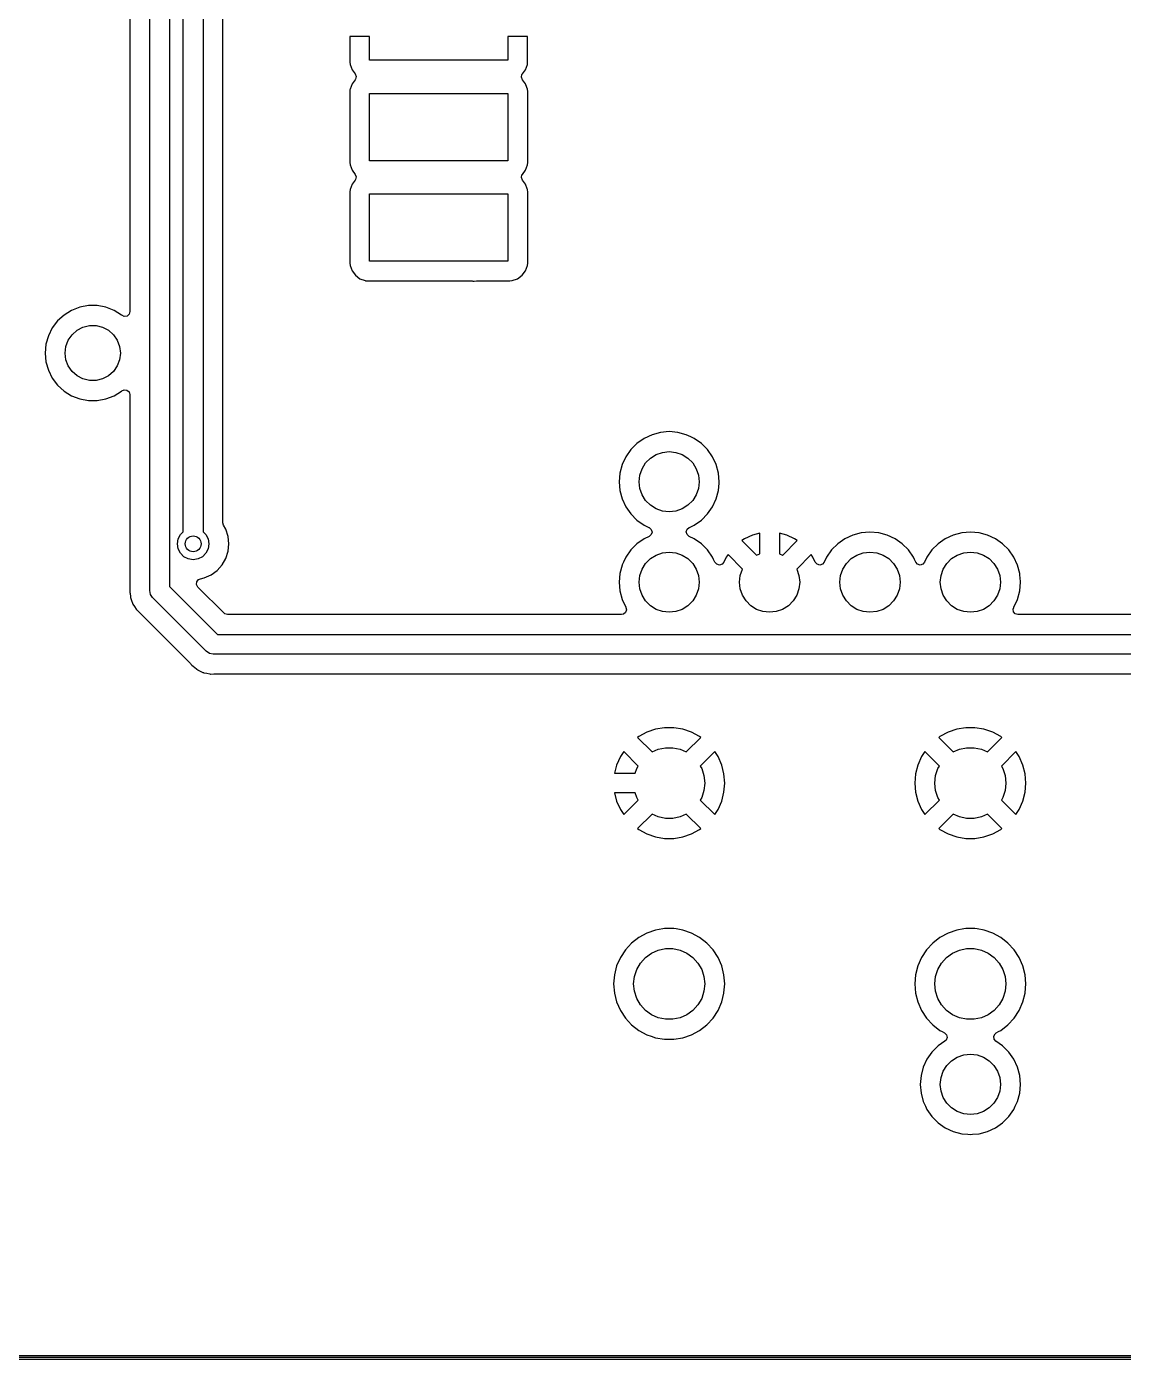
# Model space of a CAD drawing. Extents: x 1.7 to 7.7, y -4.5 to -1.4.
# Drawn here: x 4.494 to 5.587, y -4.502 to -3.175 of the extents above; entities that cross this region are included whole.
import ezdxf

# ---------------------------------------------------------------- set-up
doc = ezdxf.new("R2010")
doc.units = 0
doc.header["$MEASUREMENT"] = 0
doc.layers.add('BLACK', color=7, linetype='CONTINUOUS')

msp = doc.modelspace()

# ---------------------------------------------------------------- linework, layer by layer
at = {"layer": 'BLACK', "linetype": 'CONTINUOUS'}
for p, q in [((4.65016, -3.67785), (4.65016, -2.54408)), ((4.66984, -2.54), (4.66984, -3.67785)), ((4.68955, -3.45), (4.68955, -2.54251)), ((4.59699, -2.5708), (4.59699, -3.45871)), ((4.61669, -3.73654), (4.61669, -2.56346)), ((4.63638, -2.56754), (4.63638, -3.73246)), ((4.81598, -3.18484), (4.81598, -3.21035)), ((4.83567, -3.18484), (4.81598, -3.18484)), ((4.83567, -3.20846), (4.83567, -3.18484)), ((4.99315, -3.18484), (4.97346, -3.18484)), ((4.97346, -3.18484), (4.97346, -3.20846)), ((4.99315, -3.21035), (4.99315, -3.18484)), ((4.81598, -3.21035), (4.81624, -3.21269)), ((4.90654, -3.20846), (4.83567, -3.20846)), ((4.97346, -3.20846), (4.90654, -3.20846)), ((4.9929, -3.21269), (4.99315, -3.21035)), ((4.99315, -3.21035), (4.99315, -3.21035)), ((4.81624, -3.21269), (4.81624, -3.21269)), ((4.81624, -3.21269), (4.81821, -3.218)), ((4.81821, -3.218), (4.81821, -3.218)), ((4.81821, -3.218), (4.82126, -3.22206)), ((4.82126, -3.22206), (4.82222, -3.22464)), ((4.98692, -3.22533), (4.9875, -3.22264)), ((4.9875, -3.22264), (4.98788, -3.22206)), ((4.98788, -3.22206), (4.99092, -3.218)), ((4.99092, -3.218), (4.9929, -3.21269)), ((4.99092, -3.218), (4.99092, -3.218)), ((4.9929, -3.21269), (4.9929, -3.21269)), ((4.81622, -3.2373), (4.81616, -3.23788)), ((4.8182, -3.23199), (4.81622, -3.2373)), ((4.82126, -3.22791), (4.8182, -3.23199)), ((4.8182, -3.23199), (4.8182, -3.23199)), ((4.82163, -3.22732), (4.82126, -3.22791)), ((4.82222, -3.22464), (4.82163, -3.22732)), ((4.98788, -3.22791), (4.98692, -3.22533)), ((4.99094, -3.23199), (4.98788, -3.22791)), ((4.99233, -3.23573), (4.99094, -3.23199)), ((4.99094, -3.23199), (4.99094, -3.23199)), ((4.99292, -3.2373), (4.99233, -3.23573)), ((4.99317, -3.23965), (4.99292, -3.2373)), ((4.81616, -3.23788), (4.81596, -3.23965)), ((4.81596, -3.23965), (4.81596, -3.23965)), ((4.81596, -3.23965), (4.81596, -3.31035)), ((4.83567, -3.30846), (4.83567, -3.24154)), ((4.83567, -3.24154), (4.97346, -3.24154)), ((4.97346, -3.24154), (4.97346, -3.30846)), ((4.99317, -3.27257), (4.99317, -3.23965)), ((4.99317, -3.23965), (4.99317, -3.23965)), ((4.99317, -3.23965), (4.99317, -3.23965)), ((4.99318, -3.27278), (4.99317, -3.27257)), ((4.99317, -3.27743), (4.99318, -3.27722)), ((4.99317, -3.31035), (4.99317, -3.27743)), ((4.99337, -3.275), (4.99318, -3.27278)), ((4.99318, -3.27722), (4.99337, -3.275)), ((4.99337, -3.275), (4.99337, -3.275)), ((4.81596, -3.31035), (4.81596, -3.31035)), ((4.81596, -3.31035), (4.81622, -3.3127)), ((4.81622, -3.3127), (4.8182, -3.31801)), ((4.97346, -3.30846), (4.83567, -3.30846)), ((4.99094, -3.31801), (4.99292, -3.3127)), ((4.99292, -3.3127), (4.99317, -3.31035)), ((4.8182, -3.31801), (4.8182, -3.31801)), ((4.8182, -3.31801), (4.82124, -3.32207)), ((4.82124, -3.32793), (4.8182, -3.33199)), ((4.82124, -3.32207), (4.8222, -3.32465)), ((4.82162, -3.32734), (4.82124, -3.32793)), ((4.8222, -3.32465), (4.82162, -3.32734)), ((4.98693, -3.32535), (4.98751, -3.32266)), ((4.98789, -3.32793), (4.98693, -3.32535)), ((4.98751, -3.32266), (4.98789, -3.32207)), ((4.98789, -3.32207), (4.99094, -3.31801)), ((4.99094, -3.33199), (4.98789, -3.32793)), ((4.81597, -3.33963), (4.81596, -3.33965)), ((4.81596, -3.33965), (4.81596, -3.33965)), ((4.81596, -3.33965), (4.81596, -3.41035)), ((4.81622, -3.3373), (4.81597, -3.33963)), ((4.8182, -3.33199), (4.81622, -3.3373)), ((4.8182, -3.33199), (4.8182, -3.33199)), ((4.83567, -3.40846), (4.83567, -3.34154)), ((4.83567, -3.34154), (4.97346, -3.34154)), ((4.97346, -3.34154), (4.97346, -3.40846)), ((4.99258, -3.3364), (4.99094, -3.33199)), ((4.99094, -3.33199), (4.99094, -3.33199)), ((4.99292, -3.3373), (4.99258, -3.3364)), ((4.99317, -3.33965), (4.99292, -3.3373)), ((4.99317, -3.37257), (4.99317, -3.33965)), ((4.99317, -3.33965), (4.99317, -3.33965)), ((4.99317, -3.33965), (4.99317, -3.33965)), ((4.99318, -3.37278), (4.99317, -3.37257)), ((4.99317, -3.37743), (4.99318, -3.37722)), ((4.99317, -3.41035), (4.99317, -3.37743)), ((4.99337, -3.375), (4.99318, -3.37278)), ((4.99318, -3.37722), (4.99337, -3.375)), ((4.99337, -3.375), (4.99337, -3.375)), ((4.97346, -3.40846), (4.83567, -3.40846)), ((4.81596, -3.41035), (4.81596, -3.41035)), ((4.81596, -3.41035), (4.81622, -3.4127)), ((4.81622, -3.4127), (4.8182, -3.41801)), ((4.8182, -3.41801), (4.8182, -3.41801)), ((4.8182, -3.41801), (4.82159, -3.42254)), ((4.82159, -3.42254), (4.82159, -3.42254)), ((4.82159, -3.42254), (4.82613, -3.42594)), ((4.98301, -3.42594), (4.98754, -3.42254)), ((4.98754, -3.42254), (4.99094, -3.41801)), ((4.99094, -3.41801), (4.99292, -3.4127)), ((4.99292, -3.4127), (4.99317, -3.41035)), ((4.82613, -3.42594), (4.82613, -3.42594)), ((4.82613, -3.42594), (4.83144, -3.42792)), ((4.83144, -3.42792), (4.83144, -3.42792)), ((4.83144, -3.42792), (4.83171, -3.42795)), ((4.83171, -3.42795), (4.83378, -3.42817)), ((4.83378, -3.42817), (4.93757, -3.42817)), ((4.93757, -3.42817), (4.93778, -3.42818)), ((4.93778, -3.42818), (4.93869, -3.42826)), ((4.93869, -3.42826), (4.94, -3.42837)), ((4.94, -3.42837), (4.94222, -3.42818)), ((4.94, -3.42837), (4.94, -3.42837)), ((4.94, -3.42837), (4.94, -3.42837)), ((4.94222, -3.42818), (4.94243, -3.42817)), ((4.94243, -3.42817), (4.97535, -3.42817)), ((4.97535, -3.42817), (4.9777, -3.42792)), ((4.97535, -3.42817), (4.97535, -3.42817)), ((4.9777, -3.42792), (4.98301, -3.42594)), ((4.68955, -3.52), (4.68955, -3.45)), ((4.5314, -3.46212), (4.52492, -3.46802)), ((4.53884, -3.45751), (4.5314, -3.46212)), ((4.5314, -3.46212), (4.5314, -3.46212)), ((4.54551, -3.45493), (4.53884, -3.45751)), ((4.53884, -3.45751), (4.53884, -3.45751)), ((4.54701, -3.45435), (4.54551, -3.45493)), ((4.55562, -3.45274), (4.54701, -3.45435)), ((4.56438, -3.45274), (4.55562, -3.45274)), ((4.57299, -3.45435), (4.56438, -3.45274)), ((4.58116, -3.45751), (4.57299, -3.45435)), ((4.5886, -3.46212), (4.58116, -3.45751)), ((4.58116, -3.45751), (4.58116, -3.45751)), ((4.58882, -3.46231), (4.5886, -3.46212)), ((4.5886, -3.46212), (4.5886, -3.46212)), ((4.58891, -3.4624), (4.58882, -3.46231)), ((4.59141, -3.46354), (4.58891, -3.4624)), ((4.59413, -3.46315), (4.59141, -3.46354)), ((4.59621, -3.46135), (4.59413, -3.46315)), ((4.59699, -3.45871), (4.59621, -3.46135)), ((4.51964, -3.47501), (4.51574, -3.48285)), ((4.52492, -3.46802), (4.51964, -3.47501)), ((4.51964, -3.47501), (4.51964, -3.47501)), ((4.54434, -3.47732), (4.55023, -3.47423)), ((4.55023, -3.47423), (4.55668, -3.47264)), ((4.55668, -3.47264), (4.56332, -3.47264)), ((4.56332, -3.47264), (4.56977, -3.47423)), ((4.56977, -3.47423), (4.57566, -3.47732)), ((4.51574, -3.48285), (4.51334, -3.49128)), ((4.51574, -3.48285), (4.51574, -3.48285)), ((4.53324, -3.4934), (4.5356, -3.48719)), ((4.5356, -3.48719), (4.53937, -3.48172)), ((4.53937, -3.48172), (4.54434, -3.47732)), ((4.57566, -3.47732), (4.58063, -3.48172)), ((4.58063, -3.48172), (4.5844, -3.48719)), ((4.5844, -3.48719), (4.58676, -3.4934)), ((4.51334, -3.49128), (4.51253, -3.5)), ((4.51253, -3.5), (4.51253, -3.5)), ((4.51253, -3.5), (4.51334, -3.50872)), ((4.51334, -3.49128), (4.51334, -3.49128)), ((4.53244, -3.5), (4.53324, -3.4934)), ((4.53324, -3.5066), (4.53244, -3.5)), ((4.58676, -3.4934), (4.58756, -3.5)), ((4.58756, -3.5), (4.58676, -3.5066)), ((4.51334, -3.50872), (4.51334, -3.50872)), ((4.51334, -3.50872), (4.51574, -3.51715)), ((4.5356, -3.51281), (4.53324, -3.5066)), ((4.53937, -3.51828), (4.5356, -3.51281)), ((4.5844, -3.51281), (4.58063, -3.51828)), ((4.58676, -3.5066), (4.5844, -3.51281)), ((4.51574, -3.51715), (4.51574, -3.51715)), ((4.51574, -3.51715), (4.51964, -3.52499)), ((4.51964, -3.52499), (4.51964, -3.52499)), ((4.51964, -3.52499), (4.52492, -3.53198)), ((4.54434, -3.52268), (4.53937, -3.51828)), ((4.55023, -3.52577), (4.54434, -3.52268)), ((4.55668, -3.52736), (4.55023, -3.52577)), ((4.56332, -3.52736), (4.55668, -3.52736)), ((4.56977, -3.52577), (4.56332, -3.52736)), ((4.57566, -3.52268), (4.56977, -3.52577)), ((4.58063, -3.51828), (4.57566, -3.52268)), ((4.68955, -3.66896), (4.68955, -3.52)), ((4.52492, -3.53198), (4.5314, -3.53788)), ((4.5314, -3.53788), (4.5314, -3.53788)), ((4.5314, -3.53788), (4.53884, -3.54249)), ((4.53884, -3.54249), (4.53884, -3.54249)), ((4.53884, -3.54249), (4.53884, -3.54249)), ((4.53884, -3.54249), (4.54701, -3.54565)), ((4.57299, -3.54565), (4.58116, -3.54249)), ((4.58116, -3.54249), (4.5886, -3.53788)), ((4.5886, -3.53788), (4.58882, -3.53769)), ((4.58882, -3.53769), (4.59129, -3.53648)), ((4.59129, -3.53648), (4.59402, -3.5368)), ((4.59402, -3.5368), (4.59615, -3.53855)), ((4.59615, -3.53855), (4.59699, -3.54117)), ((4.59699, -3.54117), (4.59699, -3.54129)), ((4.59699, -3.54129), (4.59699, -3.73403)), ((4.54701, -3.54565), (4.55562, -3.54726)), ((4.55562, -3.54726), (4.55562, -3.54726)), ((4.55562, -3.54726), (4.56438, -3.54726)), ((4.56438, -3.54726), (4.57299, -3.54565)), ((4.56438, -3.54726), (4.56438, -3.54726)), ((5.11707, -3.58128), (5.10919, -3.58495)), ((5.12547, -3.57902), (5.11707, -3.58128)), ((5.11707, -3.58128), (5.11707, -3.58128)), ((5.13413, -3.57827), (5.12547, -3.57902)), ((5.12547, -3.57902), (5.12547, -3.57902)), ((5.1428, -3.57902), (5.13413, -3.57827)), ((5.13413, -3.57827), (5.13413, -3.57827)), ((5.1512, -3.58128), (5.1428, -3.57902)), ((5.1428, -3.57902), (5.1428, -3.57902)), ((5.15571, -3.58338), (5.1512, -3.58128)), ((5.1512, -3.58128), (5.1512, -3.58128)), ((5.1512, -3.58128), (5.1512, -3.58128)), ((5.10206, -3.58994), (5.09591, -3.59609)), ((5.10919, -3.58495), (5.10206, -3.58994)), ((5.10919, -3.58495), (5.10919, -3.58495)), ((5.15908, -3.58495), (5.15571, -3.58338)), ((5.16621, -3.58994), (5.15908, -3.58495)), ((5.15908, -3.58495), (5.15908, -3.58495)), ((5.17236, -3.59609), (5.16621, -3.58994)), ((5.16621, -3.58994), (5.16621, -3.58994)), ((5.16621, -3.58994), (5.16621, -3.58994)), ((5.09092, -3.60321), (5.08725, -3.6111)), ((5.09591, -3.59609), (5.09092, -3.60321)), ((5.09092, -3.60321), (5.09092, -3.60321)), ((5.11068, -3.60946), (5.11543, -3.60471)), ((5.11543, -3.60471), (5.12112, -3.60113)), ((5.12112, -3.60113), (5.12746, -3.59891)), ((5.12746, -3.59891), (5.13413, -3.59816)), ((5.13413, -3.59816), (5.14081, -3.59891)), ((5.14081, -3.59891), (5.14715, -3.60113)), ((5.14715, -3.60113), (5.15284, -3.60471)), ((5.15284, -3.60471), (5.15759, -3.60946)), ((5.17734, -3.60321), (5.17236, -3.59609)), ((5.18102, -3.6111), (5.17734, -3.60321)), ((5.085, -3.6195), (5.08424, -3.62816)), ((5.08725, -3.6111), (5.085, -3.6195)), ((5.085, -3.6195), (5.085, -3.6195)), ((5.08725, -3.6111), (5.08725, -3.6111)), ((5.10413, -3.62816), (5.10489, -3.62149)), ((5.10489, -3.62149), (5.1071, -3.61514)), ((5.1071, -3.61514), (5.11068, -3.60946)), ((5.15759, -3.60946), (5.16116, -3.61514)), ((5.16116, -3.61514), (5.16338, -3.62149)), ((5.16338, -3.62149), (5.16413, -3.62816)), ((5.18327, -3.6195), (5.18102, -3.6111)), ((5.18403, -3.62816), (5.18327, -3.6195)), ((5.18327, -3.6195), (5.18327, -3.6195)), ((5.08424, -3.62816), (5.08424, -3.62816)), ((5.08424, -3.62816), (5.085, -3.63683)), ((5.10489, -3.63484), (5.10413, -3.62816)), ((5.1071, -3.64118), (5.10489, -3.63484)), ((5.16338, -3.63484), (5.16116, -3.64118)), ((5.16413, -3.62816), (5.16338, -3.63484)), ((5.18327, -3.63683), (5.1839, -3.62966)), ((5.1839, -3.62966), (5.18403, -3.62816)), ((5.18403, -3.62816), (5.18403, -3.62816)), ((5.085, -3.63683), (5.085, -3.63683)), ((5.085, -3.63683), (5.08725, -3.64523)), ((5.08725, -3.64523), (5.08725, -3.64523)), ((5.08725, -3.64523), (5.08725, -3.64523)), ((5.08725, -3.64523), (5.09092, -3.65311)), ((5.11068, -3.64687), (5.1071, -3.64118)), ((5.11543, -3.65162), (5.11068, -3.64687)), ((5.15759, -3.64687), (5.15284, -3.65162)), ((5.16116, -3.64118), (5.15759, -3.64687)), ((5.17734, -3.65311), (5.18102, -3.64523)), ((5.18102, -3.64523), (5.18327, -3.63683)), ((5.09092, -3.65311), (5.09092, -3.65311)), ((5.09092, -3.65311), (5.09591, -3.66023)), ((5.09591, -3.66023), (5.09591, -3.66023)), ((5.09591, -3.66023), (5.10206, -3.66638)), ((5.12112, -3.65519), (5.11543, -3.65162)), ((5.12746, -3.65741), (5.12112, -3.65519)), ((5.13413, -3.65816), (5.12746, -3.65741)), ((5.14081, -3.65741), (5.13413, -3.65816)), ((5.14715, -3.65519), (5.14081, -3.65741)), ((5.15284, -3.65162), (5.14715, -3.65519)), ((5.16621, -3.66638), (5.17236, -3.66023)), ((5.17236, -3.66023), (5.17734, -3.65311)), ((4.6902, -3.6714), (4.68955, -3.66896)), ((4.69257, -3.6755), (4.6902, -3.6714)), ((4.69487, -3.68259), (4.69257, -3.6755)), ((5.10206, -3.66638), (5.10206, -3.66638)), ((5.10206, -3.66638), (5.10919, -3.67137)), ((5.10919, -3.67137), (5.10919, -3.67137)), ((5.10919, -3.67137), (5.10919, -3.67137)), ((5.10919, -3.67137), (5.11389, -3.67356)), ((5.11389, -3.67356), (5.11426, -3.67374)), ((5.11426, -3.67374), (5.11632, -3.67555)), ((5.11632, -3.67555), (5.11708, -3.6782)), ((5.15119, -3.67812), (5.15199, -3.67549)), ((5.15199, -3.67549), (5.15401, -3.67374)), ((5.15401, -3.67374), (5.15424, -3.67363)), ((5.15424, -3.67363), (5.15908, -3.67137)), ((5.15908, -3.67137), (5.16621, -3.66638)), ((4.64425, -3.69), (4.64502, -3.68513)), ((4.64502, -3.68513), (4.64726, -3.68074)), ((4.64726, -3.68074), (4.65016, -3.67785)), ((4.66984, -3.67785), (4.67274, -3.68074)), ((4.67274, -3.68074), (4.67498, -3.68513)), ((4.67498, -3.68513), (4.67575, -3.69)), ((4.69565, -3.69), (4.69487, -3.68259)), ((5.10919, -3.68495), (5.10206, -3.68994)), ((5.11426, -3.68259), (5.10919, -3.68495)), ((5.10919, -3.68495), (5.10919, -3.68495)), ((5.11628, -3.68083), (5.11426, -3.68259)), ((5.11708, -3.6782), (5.11628, -3.68083)), ((5.15194, -3.68077), (5.15119, -3.67812)), ((5.15401, -3.68259), (5.15194, -3.68077)), ((5.15908, -3.68495), (5.15401, -3.68259)), ((5.16621, -3.68994), (5.15908, -3.68495)), ((5.15908, -3.68495), (5.15908, -3.68495)), ((5.2092, -3.68497), (5.20665, -3.68675)), ((5.20665, -3.68675), (5.20665, -3.68675)), ((5.20665, -3.68675), (5.22106, -3.70117)), ((5.21708, -3.68129), (5.2092, -3.68497)), ((5.22429, -3.67936), (5.21708, -3.68129)), ((5.21708, -3.68129), (5.21708, -3.68129)), ((5.22429, -3.70002), (5.22429, -3.67936)), ((5.25119, -3.68129), (5.24398, -3.67936)), ((5.24398, -3.67936), (5.24398, -3.70002)), ((5.24721, -3.70117), (5.26162, -3.68675)), ((5.25907, -3.68497), (5.25119, -3.68129)), ((5.25119, -3.68129), (5.25119, -3.68129)), ((5.26162, -3.68675), (5.25907, -3.68497)), ((5.25907, -3.68497), (5.25907, -3.68497)), ((5.30919, -3.68495), (5.30206, -3.68994)), ((5.31707, -3.68128), (5.30919, -3.68495)), ((5.30919, -3.68495), (5.30919, -3.68495)), ((5.32547, -3.67902), (5.31707, -3.68128)), ((5.31707, -3.68128), (5.31707, -3.68128)), ((5.33413, -3.67827), (5.32547, -3.67902)), ((5.32547, -3.67902), (5.32547, -3.67902)), ((5.3428, -3.67902), (5.33413, -3.67827)), ((5.33413, -3.67827), (5.33413, -3.67827)), ((5.3512, -3.68128), (5.3428, -3.67902)), ((5.3428, -3.67902), (5.3428, -3.67902)), ((5.35908, -3.68495), (5.3512, -3.68128)), ((5.3512, -3.68128), (5.3512, -3.68128)), ((5.3512, -3.68128), (5.3512, -3.68128)), ((5.36621, -3.68994), (5.35908, -3.68495)), ((5.35908, -3.68495), (5.35908, -3.68495)), ((5.35908, -3.68495), (5.35908, -3.68495)), ((5.40919, -3.68495), (5.40206, -3.68994)), ((5.41707, -3.68128), (5.40919, -3.68495)), ((5.40919, -3.68495), (5.40919, -3.68495)), ((5.42547, -3.67902), (5.41707, -3.68128)), ((5.41707, -3.68128), (5.41707, -3.68128)), ((5.43413, -3.67827), (5.42547, -3.67902)), ((5.42547, -3.67902), (5.42547, -3.67902)), ((5.4428, -3.67902), (5.43413, -3.67827)), ((5.43413, -3.67827), (5.43413, -3.67827)), ((5.4512, -3.68128), (5.4428, -3.67902)), ((5.4428, -3.67902), (5.4428, -3.67902)), ((5.45908, -3.68495), (5.4512, -3.68128)), ((5.4512, -3.68128), (5.4512, -3.68128)), ((5.4512, -3.68128), (5.4512, -3.68128)), ((5.46621, -3.68994), (5.45908, -3.68495)), ((5.45908, -3.68495), (5.45908, -3.68495)), ((5.45908, -3.68495), (5.45908, -3.68495)), ((4.64502, -3.69487), (4.64425, -3.69)), ((4.64726, -3.69926), (4.64502, -3.69487)), ((4.65074, -3.70274), (4.64726, -3.69926)), ((4.67274, -3.69926), (4.66926, -3.70274)), ((4.67498, -3.69487), (4.67274, -3.69926)), ((4.67575, -3.69), (4.67498, -3.69487)), ((4.69257, -3.7045), (4.69487, -3.69741)), ((4.69487, -3.69741), (4.69565, -3.69)), ((5.09591, -3.69609), (5.09092, -3.70321)), ((5.10206, -3.68994), (5.09591, -3.69609)), ((5.11543, -3.70471), (5.12112, -3.70113)), ((5.12112, -3.70113), (5.12746, -3.69891)), ((5.12746, -3.69891), (5.13413, -3.69816)), ((5.13413, -3.69816), (5.14081, -3.69891)), ((5.14081, -3.69891), (5.14715, -3.70113)), ((5.14715, -3.70113), (5.15284, -3.70471)), ((5.17236, -3.69609), (5.16621, -3.68994)), ((5.16621, -3.68994), (5.16621, -3.68994)), ((5.16621, -3.68994), (5.16621, -3.68994)), ((5.17734, -3.70321), (5.17236, -3.69609)), ((5.19273, -3.70067), (5.19094, -3.70322)), ((5.20714, -3.71509), (5.19273, -3.70067)), ((5.19273, -3.70067), (5.19273, -3.70067)), ((5.22106, -3.70117), (5.22112, -3.70113)), ((5.22112, -3.70113), (5.22429, -3.70002)), ((5.24398, -3.70002), (5.24715, -3.70113)), ((5.24715, -3.70113), (5.24721, -3.70117)), ((5.27554, -3.70067), (5.26113, -3.71509)), ((5.27733, -3.70322), (5.27554, -3.70067)), ((5.29591, -3.69609), (5.29092, -3.70321)), ((5.30206, -3.68994), (5.29591, -3.69609)), ((5.31543, -3.70471), (5.32112, -3.70113)), ((5.32112, -3.70113), (5.32746, -3.69891)), ((5.32746, -3.69891), (5.33413, -3.69816)), ((5.33413, -3.69816), (5.34081, -3.69891)), ((5.34081, -3.69891), (5.34715, -3.70113)), ((5.34715, -3.70113), (5.35284, -3.70471)), ((5.37236, -3.69609), (5.36621, -3.68994)), ((5.36621, -3.68994), (5.36621, -3.68994)), ((5.36621, -3.68994), (5.36621, -3.68994)), ((5.37734, -3.70321), (5.37236, -3.69609)), ((5.39591, -3.69609), (5.39092, -3.70321)), ((5.40206, -3.68994), (5.39591, -3.69609)), ((5.41543, -3.70471), (5.42112, -3.70113)), ((5.42112, -3.70113), (5.42746, -3.69891)), ((5.42746, -3.69891), (5.43413, -3.69816)), ((5.43413, -3.69816), (5.44081, -3.69891)), ((5.44081, -3.69891), (5.44715, -3.70113)), ((5.44715, -3.70113), (5.45284, -3.70471)), ((5.47236, -3.69609), (5.46621, -3.68994)), ((5.46621, -3.68994), (5.46621, -3.68994)), ((5.46621, -3.68994), (5.46621, -3.68994)), ((5.47734, -3.70321), (5.47236, -3.69609)), ((4.65513, -3.70498), (4.65074, -3.70274)), ((4.66, -3.70575), (4.65513, -3.70498)), ((4.66487, -3.70498), (4.66, -3.70575)), ((4.66926, -3.70274), (4.66487, -3.70498)), ((4.68385, -3.71649), (4.68884, -3.71095)), ((4.68884, -3.71095), (4.69257, -3.7045)), ((5.08725, -3.7111), (5.085, -3.7195)), ((5.08732, -3.71095), (5.08725, -3.7111)), ((5.08725, -3.7111), (5.08725, -3.7111)), ((5.08855, -3.70831), (5.08732, -3.71095)), ((5.09092, -3.70321), (5.08855, -3.70831)), ((5.09092, -3.70321), (5.09092, -3.70321)), ((5.10489, -3.72149), (5.1071, -3.71514)), ((5.1071, -3.71514), (5.11068, -3.70946)), ((5.11068, -3.70946), (5.11543, -3.70471)), ((5.15284, -3.70471), (5.15759, -3.70946)), ((5.15759, -3.70946), (5.16116, -3.71514)), ((5.16116, -3.71514), (5.16338, -3.72149)), ((5.1784, -3.70549), (5.17734, -3.70321)), ((5.17972, -3.70831), (5.1784, -3.70549)), ((5.18147, -3.71033), (5.17972, -3.70831)), ((5.18411, -3.71113), (5.18147, -3.71033)), ((5.18675, -3.71037), (5.18411, -3.71113)), ((5.18857, -3.70831), (5.18675, -3.71037)), ((5.19094, -3.70322), (5.18857, -3.70831)), ((5.20489, -3.72149), (5.2071, -3.71514)), ((5.2071, -3.71514), (5.20714, -3.71509)), ((5.26113, -3.71509), (5.26116, -3.71514)), ((5.26116, -3.71514), (5.26338, -3.72149)), ((5.2797, -3.70831), (5.27733, -3.70322)), ((5.27733, -3.70322), (5.27733, -3.70322)), ((5.28145, -3.71033), (5.2797, -3.70831)), ((5.28408, -3.71113), (5.28145, -3.71033)), ((5.28673, -3.71037), (5.28408, -3.71113)), ((5.28855, -3.70831), (5.28673, -3.71037)), ((5.29092, -3.70322), (5.28855, -3.70831)), ((5.29092, -3.70321), (5.29092, -3.70321)), ((5.29092, -3.70321), (5.29092, -3.70322)), ((5.30489, -3.72149), (5.3071, -3.71514)), ((5.3071, -3.71514), (5.31068, -3.70946)), ((5.31068, -3.70946), (5.31543, -3.70471)), ((5.35284, -3.70471), (5.35759, -3.70946)), ((5.35759, -3.70946), (5.36116, -3.71514)), ((5.36116, -3.71514), (5.36338, -3.72149)), ((5.3784, -3.70549), (5.37734, -3.70321)), ((5.37971, -3.70829), (5.3784, -3.70549)), ((5.38146, -3.71031), (5.37971, -3.70829)), ((5.3841, -3.71111), (5.38146, -3.71031)), ((5.38674, -3.71035), (5.3841, -3.71111)), ((5.38856, -3.70829), (5.38674, -3.71035)), ((5.39092, -3.70321), (5.38856, -3.70829)), ((5.39092, -3.70321), (5.39092, -3.70321)), ((5.40489, -3.72149), (5.4071, -3.71514)), ((5.4071, -3.71514), (5.41068, -3.70946)), ((5.41068, -3.70946), (5.41543, -3.70471)), ((5.45284, -3.70471), (5.45759, -3.70946)), ((5.45759, -3.70946), (5.46116, -3.71514)), ((5.46116, -3.71514), (5.46338, -3.72149)), ((5.48102, -3.7111), (5.47734, -3.70321)), ((5.48327, -3.7195), (5.48102, -3.7111)), ((4.66342, -3.73053), (4.66361, -3.72779)), ((4.66361, -3.72779), (4.66526, -3.72559)), ((4.66526, -3.72559), (4.66717, -3.72472)), ((4.66717, -3.72472), (4.67102, -3.7239)), ((4.67102, -3.7239), (4.67331, -3.72288)), ((4.67102, -3.7239), (4.67102, -3.7239)), ((4.67102, -3.7239), (4.67102, -3.7239)), ((4.67331, -3.72288), (4.67782, -3.72087)), ((4.67782, -3.72087), (4.68385, -3.71649)), ((5.085, -3.7195), (5.08424, -3.72816)), ((5.08424, -3.72816), (5.08424, -3.72816)), ((5.08424, -3.72816), (5.085, -3.73683)), ((5.085, -3.7195), (5.085, -3.7195)), ((5.10413, -3.72816), (5.10489, -3.72149)), ((5.10489, -3.73484), (5.10413, -3.72816)), ((5.16338, -3.72149), (5.16413, -3.72816)), ((5.16413, -3.72816), (5.16338, -3.73484)), ((5.20413, -3.72816), (5.20489, -3.72149)), ((5.20489, -3.73484), (5.20413, -3.72816)), ((5.26338, -3.72149), (5.26413, -3.72816)), ((5.26413, -3.72816), (5.26338, -3.73484)), ((5.30413, -3.72816), (5.30489, -3.72149)), ((5.30489, -3.73484), (5.30413, -3.72816)), ((5.36338, -3.72149), (5.36413, -3.72816)), ((5.36413, -3.72816), (5.36338, -3.73484)), ((5.40413, -3.72816), (5.40489, -3.72149)), ((5.40489, -3.73484), (5.40413, -3.72816)), ((5.46338, -3.72149), (5.46413, -3.72816)), ((5.46413, -3.72816), (5.46338, -3.73484)), ((5.48339, -3.72087), (5.48327, -3.7195)), ((5.48327, -3.73683), (5.48403, -3.72816)), ((5.48397, -3.72745), (5.48339, -3.72087)), ((5.48403, -3.72816), (5.48397, -3.72745)), ((4.59694, -3.73473), (4.5968, -3.73567)), ((4.5968, -3.73567), (4.59698, -3.73772)), ((4.59699, -3.73403), (4.59694, -3.73473)), ((4.59698, -3.73772), (4.59699, -3.73793)), ((4.59699, -3.73793), (4.59699, -3.73826)), ((4.59699, -3.73826), (4.59714, -3.73954)), ((4.59714, -3.73954), (4.5974, -3.74255)), ((4.61744, -3.7403), (4.61669, -3.73654)), ((4.61958, -3.7435), (4.61744, -3.7403)), ((4.63638, -3.73246), (4.68408, -3.78016)), ((4.66473, -3.73295), (4.66342, -3.73053)), ((4.69081, -3.75902), (4.66473, -3.73295)), ((5.085, -3.73683), (5.085, -3.73683)), ((5.085, -3.73683), (5.08725, -3.74523)), ((5.1071, -3.74118), (5.10489, -3.73484)), ((5.11068, -3.74687), (5.1071, -3.74118)), ((5.16116, -3.74118), (5.15759, -3.74687)), ((5.16338, -3.73484), (5.16116, -3.74118)), ((5.2071, -3.74118), (5.20489, -3.73484)), ((5.21068, -3.74687), (5.2071, -3.74118)), ((5.26116, -3.74118), (5.25759, -3.74687)), ((5.26338, -3.73484), (5.26116, -3.74118)), ((5.3071, -3.74118), (5.30489, -3.73484)), ((5.31068, -3.74687), (5.3071, -3.74118)), ((5.36116, -3.74118), (5.35759, -3.74687)), ((5.36338, -3.73484), (5.36116, -3.74118)), ((5.4071, -3.74118), (5.40489, -3.73484)), ((5.41068, -3.74687), (5.4071, -3.74118)), ((5.46116, -3.74118), (5.45759, -3.74687)), ((5.46338, -3.73484), (5.46116, -3.74118)), ((5.48102, -3.74523), (5.48327, -3.73683)), ((4.5974, -3.74255), (4.59746, -3.74283)), ((4.59746, -3.74283), (4.59746, -3.74283)), ((4.59746, -3.74283), (4.59752, -3.74312)), ((4.59752, -3.74312), (4.59752, -3.74312)), ((4.59752, -3.74312), (4.59759, -3.7434)), ((4.59759, -3.7434), (4.59862, -3.74624)), ((4.59862, -3.74624), (4.59957, -3.74911)), ((4.59957, -3.74911), (4.59969, -3.74937)), ((4.59969, -3.74937), (4.59969, -3.74937)), ((4.59969, -3.74937), (4.59982, -3.74963)), ((4.59982, -3.74963), (4.59982, -3.74963)), ((4.59982, -3.74963), (4.59995, -3.74989)), ((4.59995, -3.74989), (4.59995, -3.74989)), ((4.59995, -3.74989), (4.59995, -3.74989)), ((4.59995, -3.74989), (4.60003, -3.75)), ((4.60003, -3.75), (4.60161, -3.75241)), ((4.60161, -3.75241), (4.6032, -3.75499)), ((4.6032, -3.75499), (4.60338, -3.75521)), ((4.60338, -3.75521), (4.60337, -3.75521)), ((4.60337, -3.75521), (4.60356, -3.75544)), ((4.67304, -3.79696), (4.61958, -3.7435)), ((5.08725, -3.74523), (5.08725, -3.74523)), ((5.08725, -3.74523), (5.08725, -3.74523)), ((5.08725, -3.74523), (5.09092, -3.75311)), ((5.09092, -3.75311), (5.09092, -3.75311)), ((5.09092, -3.75311), (5.09094, -3.75313)), ((5.09094, -3.75313), (5.09094, -3.75314)), ((5.09094, -3.75314), (5.09101, -3.7533)), ((5.09101, -3.7533), (5.09098, -3.75332)), ((5.09098, -3.75332), (5.09158, -3.7558)), ((5.11543, -3.75162), (5.11068, -3.74687)), ((5.12112, -3.75519), (5.11543, -3.75162)), ((5.12746, -3.75741), (5.12112, -3.75519)), ((5.14715, -3.75519), (5.14081, -3.75741)), ((5.15284, -3.75162), (5.14715, -3.75519)), ((5.15759, -3.74687), (5.15284, -3.75162)), ((5.21543, -3.75162), (5.21068, -3.74687)), ((5.22112, -3.75519), (5.21543, -3.75162)), ((5.22746, -3.75741), (5.22112, -3.75519)), ((5.24715, -3.75519), (5.24081, -3.75741)), ((5.25284, -3.75162), (5.24715, -3.75519)), ((5.25759, -3.74687), (5.25284, -3.75162)), ((5.31543, -3.75162), (5.31068, -3.74687)), ((5.32112, -3.75519), (5.31543, -3.75162)), ((5.32746, -3.75741), (5.32112, -3.75519)), ((5.34715, -3.75519), (5.34081, -3.75741)), ((5.35284, -3.75162), (5.34715, -3.75519)), ((5.35759, -3.74687), (5.35284, -3.75162)), ((5.41543, -3.75162), (5.41068, -3.74687)), ((5.42112, -3.75519), (5.41543, -3.75162)), ((5.42746, -3.75741), (5.42112, -3.75519)), ((5.44715, -3.75519), (5.44081, -3.75741)), ((5.45284, -3.75162), (5.44715, -3.75519)), ((5.45759, -3.74687), (5.45284, -3.75162)), ((5.47673, -3.75488), (5.47727, -3.75331)), ((5.47712, -3.7576), (5.47673, -3.75488)), ((5.47725, -3.7533), (5.47732, -3.75315)), ((5.47727, -3.75331), (5.47725, -3.7533)), ((5.47732, -3.75315), (5.47733, -3.75313)), ((5.47733, -3.75313), (5.47734, -3.75311)), ((5.47734, -3.75311), (5.48102, -3.74523)), ((5.47734, -3.75311), (5.47734, -3.75311)), ((4.60356, -3.75544), (4.60356, -3.75544)), ((4.60356, -3.75544), (4.60375, -3.75566)), ((4.60375, -3.75566), (4.60595, -3.75773)), ((4.60595, -3.75773), (4.65733, -3.80912)), ((4.69162, -3.75968), (4.69081, -3.75902)), ((4.69426, -3.76045), (4.69162, -3.75968)), ((5.08671, -3.76045), (4.69426, -3.76045)), ((5.08852, -3.7601), (5.08671, -3.76045)), ((5.09068, -3.7584), (5.08852, -3.7601)), ((5.09158, -3.7558), (5.09068, -3.7584)), ((5.13413, -3.75816), (5.12746, -3.75741)), ((5.14081, -3.75741), (5.13413, -3.75816)), ((5.23413, -3.75816), (5.22746, -3.75741)), ((5.24081, -3.75741), (5.23413, -3.75816)), ((5.33413, -3.75816), (5.32746, -3.75741)), ((5.34081, -3.75741), (5.33413, -3.75816)), ((5.43413, -3.75816), (5.42746, -3.75741)), ((5.44081, -3.75741), (5.43413, -3.75816)), ((5.47892, -3.75968), (5.47712, -3.7576)), ((5.48156, -3.76045), (5.47892, -3.75968)), ((5.73574, -3.76045), (5.48156, -3.76045)), ((4.68408, -3.78016), (5.74592, -3.78016)), ((4.67623, -3.79909), (4.67304, -3.79696)), ((4.68, -3.79984), (4.67623, -3.79909)), ((5.75, -3.79984), (4.68, -3.79984)), ((4.65733, -3.80912), (4.6578, -3.80966)), ((4.6578, -3.80966), (4.65836, -3.81041)), ((4.65836, -3.81041), (4.65836, -3.81041)), ((4.65836, -3.81041), (4.65836, -3.81041)), ((4.65836, -3.81041), (4.65872, -3.81071)), ((4.65872, -3.81071), (4.65994, -3.81174)), ((4.65994, -3.81174), (4.66009, -3.81188)), ((4.66009, -3.81188), (4.66032, -3.81211)), ((4.66032, -3.81211), (4.66032, -3.81211)), ((4.66032, -3.81211), (4.66032, -3.81211)), ((4.66032, -3.81211), (4.66134, -3.81291)), ((4.66134, -3.81291), (4.66365, -3.81485)), ((4.66365, -3.81485), (4.66365, -3.81485)), ((4.66365, -3.81485), (4.66365, -3.81485)), ((4.66365, -3.81485), (4.66389, -3.81501)), ((4.66389, -3.81501), (4.66389, -3.81501)), ((4.66389, -3.81501), (4.66414, -3.81517)), ((4.66414, -3.81517), (4.66414, -3.81517)), ((4.66414, -3.81517), (4.66438, -3.81532)), ((4.66438, -3.81532), (4.66438, -3.81532)), ((4.66438, -3.81532), (4.66575, -3.81596)), ((4.66575, -3.81596), (4.66712, -3.8166)), ((4.66712, -3.8166), (4.66974, -3.81791)), ((4.66974, -3.81791), (4.66983, -3.81795)), ((4.66983, -3.81795), (4.66983, -3.81795)), ((4.66983, -3.81795), (4.67009, -3.81805)), ((4.67009, -3.81805), (4.67009, -3.81805)), ((4.67009, -3.81805), (4.67037, -3.81815)), ((4.67037, -3.81815), (4.67037, -3.81815)), ((4.67037, -3.81815), (4.67064, -3.81824)), ((4.67064, -3.81824), (4.67064, -3.81824)), ((4.67064, -3.81824), (4.67064, -3.81824)), ((4.67064, -3.81824), (4.67064, -3.81824)), ((4.67064, -3.81824), (4.6736, -3.81885)), ((4.6736, -3.81885), (4.67655, -3.81955)), ((4.67655, -3.81955), (4.67655, -3.81955)), ((4.67655, -3.81955), (4.67655, -3.81955)), ((4.67655, -3.81955), (4.67683, -3.81958)), ((4.67683, -3.81958), (4.67683, -3.81958)), ((4.67683, -3.81958), (4.67712, -3.81961)), ((4.67712, -3.81961), (4.67712, -3.81961)), ((4.67712, -3.81961), (4.67741, -3.81964)), ((4.67741, -3.81964), (4.68043, -3.81955)), ((4.67741, -3.81964), (4.67741, -3.81964)), ((4.67741, -3.81964), (4.67741, -3.81964)), ((4.68043, -3.81955), (5.74749, -3.81955)), ((5.12056, -3.87455), (5.11192, -3.87751)), ((5.12957, -3.87304), (5.12056, -3.87455)), ((5.1387, -3.87304), (5.12957, -3.87304)), ((5.14771, -3.87455), (5.1387, -3.87304)), ((5.15635, -3.87751), (5.14771, -3.87455)), ((5.42056, -3.87455), (5.41192, -3.87751)), ((5.42957, -3.87304), (5.42056, -3.87455)), ((5.4387, -3.87304), (5.42957, -3.87304)), ((5.44771, -3.87455), (5.4387, -3.87304)), ((5.45635, -3.87751), (5.44771, -3.87455)), ((5.10388, -3.88186), (5.10269, -3.88279)), ((5.10269, -3.88279), (5.10269, -3.88279)), ((5.10269, -3.88279), (5.11707, -3.89718)), ((5.11192, -3.87751), (5.10388, -3.88186)), ((5.11192, -3.87751), (5.11192, -3.87751)), ((5.15119, -3.89718), (5.16558, -3.88279)), ((5.16438, -3.88186), (5.15635, -3.87751)), ((5.15635, -3.87751), (5.15635, -3.87751)), ((5.16558, -3.88279), (5.16438, -3.88186)), ((5.16558, -3.88279), (5.16558, -3.88279)), ((5.40388, -3.88186), (5.40269, -3.88279)), ((5.40269, -3.88279), (5.40269, -3.88279)), ((5.40269, -3.88279), (5.41707, -3.89718)), ((5.41192, -3.87751), (5.40388, -3.88186)), ((5.41192, -3.87751), (5.41192, -3.87751)), ((5.45119, -3.89718), (5.46558, -3.88279)), ((5.46438, -3.88186), (5.45635, -3.87751)), ((5.45635, -3.87751), (5.45635, -3.87751)), ((5.46558, -3.88279), (5.46438, -3.88186)), ((5.46558, -3.88279), (5.46558, -3.88279)), ((5.08881, -3.89676), (5.08549, -3.90184)), ((5.10324, -3.91119), (5.08881, -3.89676)), ((5.11707, -3.89718), (5.12318, -3.89446)), ((5.12318, -3.89446), (5.13043, -3.89292)), ((5.13043, -3.89292), (5.13784, -3.89292)), ((5.13784, -3.89292), (5.14508, -3.89446)), ((5.14508, -3.89446), (5.15119, -3.89718)), ((5.17946, -3.89676), (5.16503, -3.91119)), ((5.18277, -3.90184), (5.17946, -3.89676)), ((5.38881, -3.89676), (5.38549, -3.90184)), ((5.40324, -3.91119), (5.38881, -3.89676)), ((5.41707, -3.89718), (5.42318, -3.89446)), ((5.42318, -3.89446), (5.43043, -3.89292)), ((5.43043, -3.89292), (5.43784, -3.89292)), ((5.43784, -3.89292), (5.44508, -3.89446)), ((5.44508, -3.89446), (5.45119, -3.89718)), ((5.47946, -3.89676), (5.46503, -3.91119)), ((5.48277, -3.90184), (5.47946, -3.89676)), ((5.08182, -3.9102), (5.07977, -3.91832)), ((5.08549, -3.90184), (5.08182, -3.9102)), ((5.08549, -3.90184), (5.08549, -3.90184)), ((5.10028, -3.91832), (5.10176, -3.91375)), ((5.10176, -3.91375), (5.10324, -3.91119)), ((5.16503, -3.91119), (5.1665, -3.91375)), ((5.1665, -3.91375), (5.16879, -3.92079)), ((5.18644, -3.9102), (5.18277, -3.90184)), ((5.18869, -3.91906), (5.18644, -3.9102)), ((5.38182, -3.9102), (5.37958, -3.91906)), ((5.38549, -3.90184), (5.38182, -3.9102)), ((5.38549, -3.90184), (5.38549, -3.90184)), ((5.39948, -3.92079), (5.40176, -3.91375)), ((5.40176, -3.91375), (5.40324, -3.91119)), ((5.46503, -3.91119), (5.4665, -3.91375)), ((5.4665, -3.91375), (5.46879, -3.92079)), ((5.48644, -3.9102), (5.48277, -3.90184)), ((5.48869, -3.91906), (5.48644, -3.9102)), ((5.07977, -3.91832), (5.10028, -3.91832)), ((5.16879, -3.92079), (5.16957, -3.92816)), ((5.18944, -3.92816), (5.18869, -3.91906)), ((5.37958, -3.91906), (5.37883, -3.92816)), ((5.3987, -3.92816), (5.39948, -3.92079)), ((5.46879, -3.92079), (5.46957, -3.92816)), ((5.48944, -3.92816), (5.48869, -3.91906)), ((5.07977, -3.938), (5.08182, -3.94612)), ((5.10028, -3.938), (5.07977, -3.938)), ((5.10176, -3.94257), (5.10028, -3.938)), ((5.16879, -3.93553), (5.1665, -3.94257)), ((5.16957, -3.92816), (5.16879, -3.93553)), ((5.18644, -3.94612), (5.18869, -3.93726)), ((5.18869, -3.93726), (5.18944, -3.92816)), ((5.18944, -3.92816), (5.18944, -3.92816)), ((5.37883, -3.92816), (5.37883, -3.92816)), ((5.37883, -3.92816), (5.37958, -3.93726)), ((5.37958, -3.93726), (5.38182, -3.94612)), ((5.39948, -3.93553), (5.3987, -3.92816)), ((5.40176, -3.94257), (5.39948, -3.93553)), ((5.46879, -3.93553), (5.4665, -3.94257)), ((5.46957, -3.92816), (5.46879, -3.93553)), ((5.48644, -3.94612), (5.48869, -3.93726)), ((5.48869, -3.93726), (5.48944, -3.92816)), ((5.48944, -3.92816), (5.48944, -3.92816)), ((5.08182, -3.94612), (5.08549, -3.95448)), ((5.08881, -3.95956), (5.10324, -3.94513)), ((5.10324, -3.94513), (5.10176, -3.94257)), ((5.1665, -3.94257), (5.16503, -3.94513)), ((5.16503, -3.94513), (5.17946, -3.95956)), ((5.18277, -3.95448), (5.18644, -3.94612)), ((5.38182, -3.94612), (5.38549, -3.95448)), ((5.38881, -3.95956), (5.40324, -3.94513)), ((5.40324, -3.94513), (5.40176, -3.94257)), ((5.4665, -3.94257), (5.46503, -3.94513)), ((5.46503, -3.94513), (5.47946, -3.95956)), ((5.48277, -3.95448), (5.48644, -3.94612)), ((5.08549, -3.95448), (5.08881, -3.95956)), ((5.11707, -3.95914), (5.10269, -3.97353)), ((5.12318, -3.96186), (5.11707, -3.95914)), ((5.13043, -3.9634), (5.12318, -3.96186)), ((5.13784, -3.9634), (5.13043, -3.9634)), ((5.14508, -3.96186), (5.13784, -3.9634)), ((5.15119, -3.95914), (5.14508, -3.96186)), ((5.16558, -3.97353), (5.15119, -3.95914)), ((5.17946, -3.95956), (5.18277, -3.95448)), ((5.38549, -3.95448), (5.38881, -3.95956)), ((5.41707, -3.95914), (5.40268, -3.97353)), ((5.42318, -3.96186), (5.41707, -3.95914)), ((5.43043, -3.9634), (5.42318, -3.96186)), ((5.43784, -3.9634), (5.43043, -3.9634)), ((5.44508, -3.96186), (5.43784, -3.9634)), ((5.45119, -3.95914), (5.44508, -3.96186)), ((5.46558, -3.97353), (5.45119, -3.95914)), ((5.47946, -3.95956), (5.48277, -3.95448)), ((5.10269, -3.97353), (5.10388, -3.97446)), ((5.10388, -3.97446), (5.11192, -3.97881)), ((5.11192, -3.97881), (5.11192, -3.97881)), ((5.11192, -3.97881), (5.12056, -3.98178)), ((5.14771, -3.98178), (5.15635, -3.97881)), ((5.15635, -3.97881), (5.16438, -3.97446)), ((5.15635, -3.97881), (5.15635, -3.97881)), ((5.16438, -3.97446), (5.16558, -3.97353)), ((5.40268, -3.97353), (5.40388, -3.97446)), ((5.40388, -3.97446), (5.41192, -3.97881)), ((5.41192, -3.97881), (5.41192, -3.97881)), ((5.41192, -3.97881), (5.42056, -3.98178)), ((5.44771, -3.98178), (5.45635, -3.97881)), ((5.45635, -3.97881), (5.46438, -3.97446)), ((5.45635, -3.97881), (5.45635, -3.97881)), ((5.46438, -3.97446), (5.46558, -3.97353)), ((5.12056, -3.98178), (5.12957, -3.98328)), ((5.12957, -3.98328), (5.1387, -3.98328)), ((5.1387, -3.98328), (5.14771, -3.98178)), ((5.42056, -3.98178), (5.42957, -3.98328)), ((5.42957, -3.98328), (5.4387, -3.98328)), ((5.4387, -3.98328), (5.44771, -3.98178)), ((5.12776, -4.07332), (5.12055, -4.07453)), ((5.12956, -4.07302), (5.12776, -4.07332)), ((5.1387, -4.07302), (5.12956, -4.07302)), ((5.14096, -4.0734), (5.1387, -4.07302)), ((5.14772, -4.07453), (5.14096, -4.0734)), ((5.42776, -4.07332), (5.42055, -4.07453)), ((5.42957, -4.07302), (5.42776, -4.07332)), ((5.4387, -4.07302), (5.42957, -4.07302)), ((5.44096, -4.0734), (5.4387, -4.07302)), ((5.44772, -4.07453), (5.44096, -4.0734)), ((5.10387, -4.08184), (5.09666, -4.08746)), ((5.11191, -4.07749), (5.10387, -4.08184)), ((5.10387, -4.08184), (5.10387, -4.08184)), ((5.12055, -4.07453), (5.11191, -4.07749)), ((5.11191, -4.07749), (5.11191, -4.07749)), ((5.15636, -4.07749), (5.14772, -4.07453)), ((5.16439, -4.08184), (5.15636, -4.07749)), ((5.15636, -4.07749), (5.15636, -4.07749)), ((5.1644, -4.08184), (5.16439, -4.08184)), ((5.17161, -4.08746), (5.1644, -4.08184)), ((5.40387, -4.08184), (5.39666, -4.08746)), ((5.41191, -4.07749), (5.40387, -4.08184)), ((5.40387, -4.08184), (5.40387, -4.08184)), ((5.42055, -4.07453), (5.41191, -4.07749)), ((5.41191, -4.07749), (5.41191, -4.07749)), ((5.45636, -4.07749), (5.44772, -4.07453)), ((5.46439, -4.08184), (5.45636, -4.07749)), ((5.45636, -4.07749), (5.45636, -4.07749)), ((5.4644, -4.08184), (5.46439, -4.08184)), ((5.47161, -4.08746), (5.4644, -4.08184)), ((5.09047, -4.09418), (5.08548, -4.10183)), ((5.09666, -4.08746), (5.09047, -4.09418)), ((5.09666, -4.08746), (5.09666, -4.08746)), ((5.11042, -4.10183), (5.11642, -4.09748)), ((5.11642, -4.09748), (5.12318, -4.09446)), ((5.12318, -4.09446), (5.13043, -4.09292)), ((5.13043, -4.09292), (5.13784, -4.09292)), ((5.13784, -4.09292), (5.14508, -4.09446)), ((5.14508, -4.09446), (5.15185, -4.09748)), ((5.15185, -4.09748), (5.15784, -4.10183)), ((5.17779, -4.09418), (5.17161, -4.08746)), ((5.17161, -4.08746), (5.17161, -4.08746)), ((5.17161, -4.08746), (5.17161, -4.08746)), ((5.18279, -4.10183), (5.17779, -4.09418)), ((5.17779, -4.09418), (5.17779, -4.09418)), ((5.17779, -4.09418), (5.17779, -4.09418)), ((5.39047, -4.09418), (5.38548, -4.10183)), ((5.39666, -4.08746), (5.39047, -4.09418)), ((5.39666, -4.08746), (5.39666, -4.08746)), ((5.41042, -4.10183), (5.41642, -4.09748)), ((5.41642, -4.09748), (5.42318, -4.09446)), ((5.42318, -4.09446), (5.43043, -4.09292)), ((5.43043, -4.09292), (5.43784, -4.09292)), ((5.43784, -4.09292), (5.44508, -4.09446)), ((5.44508, -4.09446), (5.45185, -4.09748)), ((5.45185, -4.09748), (5.45784, -4.10183)), ((5.47779, -4.09418), (5.47161, -4.08746)), ((5.47161, -4.08746), (5.47161, -4.08746)), ((5.47161, -4.08746), (5.47161, -4.08746)), ((5.48279, -4.10183), (5.47779, -4.09418)), ((5.47779, -4.09418), (5.47779, -4.09418)), ((5.47779, -4.09418), (5.47779, -4.09418)), ((5.0818, -4.1102), (5.07956, -4.11905)), ((5.08548, -4.10183), (5.0818, -4.1102)), ((5.10176, -4.11375), (5.10547, -4.10733)), ((5.10547, -4.10733), (5.11042, -4.10183)), ((5.15784, -4.10183), (5.1628, -4.10733)), ((5.1628, -4.10733), (5.1665, -4.11375)), ((5.18646, -4.1102), (5.18279, -4.10183)), ((5.18871, -4.11905), (5.18646, -4.1102)), ((5.3818, -4.1102), (5.37956, -4.11905)), ((5.38548, -4.10183), (5.3818, -4.1102)), ((5.40176, -4.11375), (5.40547, -4.10733)), ((5.40547, -4.10733), (5.41042, -4.10183)), ((5.45784, -4.10183), (5.4628, -4.10733)), ((5.4628, -4.10733), (5.4665, -4.11375)), ((5.48646, -4.1102), (5.48279, -4.10183)), ((5.48871, -4.11905), (5.48646, -4.1102)), ((5.07956, -4.11906), (5.07881, -4.12816)), ((5.07956, -4.11905), (5.07956, -4.11906)), ((5.0987, -4.12816), (5.09948, -4.12079)), ((5.09948, -4.12079), (5.10176, -4.11375)), ((5.1665, -4.11375), (5.16879, -4.12079)), ((5.16879, -4.12079), (5.16957, -4.12816)), ((5.18871, -4.11906), (5.18871, -4.11905)), ((5.18946, -4.12816), (5.18871, -4.11906)), ((5.37956, -4.11906), (5.37881, -4.12816)), ((5.37956, -4.11905), (5.37956, -4.11906)), ((5.3987, -4.12816), (5.39948, -4.12079)), ((5.39948, -4.12079), (5.40176, -4.11375)), ((5.4665, -4.11375), (5.46879, -4.12079)), ((5.46879, -4.12079), (5.46957, -4.12816)), ((5.48871, -4.11906), (5.48871, -4.11905)), ((5.48946, -4.12816), (5.48871, -4.11906)), ((5.07881, -4.12816), (5.07881, -4.12816)), ((5.07881, -4.12816), (5.07956, -4.13727)), ((5.07956, -4.13727), (5.07956, -4.13727)), ((5.07956, -4.13727), (5.0818, -4.14613)), ((5.09948, -4.13553), (5.0987, -4.12816)), ((5.10176, -4.14257), (5.09948, -4.13553)), ((5.16879, -4.13553), (5.1665, -4.14257)), ((5.16957, -4.12816), (5.16879, -4.13553)), ((5.18646, -4.14613), (5.18871, -4.13727)), ((5.18871, -4.13727), (5.18872, -4.1371)), ((5.18872, -4.1371), (5.18946, -4.12816)), ((5.18946, -4.12816), (5.18946, -4.12816)), ((5.37881, -4.12816), (5.37881, -4.12816)), ((5.37881, -4.12816), (5.37956, -4.13727)), ((5.37956, -4.13727), (5.37956, -4.13727)), ((5.37956, -4.13727), (5.3818, -4.14613)), ((5.39948, -4.13553), (5.3987, -4.12816)), ((5.40176, -4.14257), (5.39948, -4.13553)), ((5.46879, -4.13553), (5.4665, -4.14257)), ((5.46957, -4.12816), (5.46879, -4.13553)), ((5.48646, -4.14613), (5.48871, -4.13727)), ((5.48871, -4.13727), (5.48872, -4.1371)), ((5.48872, -4.1371), (5.48946, -4.12816)), ((5.48946, -4.12816), (5.48946, -4.12816)), ((5.0818, -4.14613), (5.08548, -4.15449)), ((5.10547, -4.14899), (5.10176, -4.14257)), ((5.11042, -4.15449), (5.10547, -4.14899)), ((5.1628, -4.14899), (5.15784, -4.15449)), ((5.1665, -4.14257), (5.1628, -4.14899)), ((5.18279, -4.15449), (5.18646, -4.14613)), ((5.3818, -4.14613), (5.38548, -4.15449)), ((5.40547, -4.14899), (5.40176, -4.14257)), ((5.41042, -4.15449), (5.40547, -4.14899)), ((5.4628, -4.14899), (5.45784, -4.15449)), ((5.4665, -4.14257), (5.4628, -4.14899)), ((5.48279, -4.15449), (5.48646, -4.14613)), ((5.08548, -4.15449), (5.09047, -4.16214)), ((5.09047, -4.16214), (5.09047, -4.16214)), ((5.09047, -4.16214), (5.09047, -4.16214)), ((5.09047, -4.16214), (5.09666, -4.16887)), ((5.11642, -4.15885), (5.11042, -4.15449)), ((5.12318, -4.16186), (5.11642, -4.15885)), ((5.13043, -4.1634), (5.12318, -4.16186)), ((5.13784, -4.1634), (5.13043, -4.1634)), ((5.14508, -4.16186), (5.13784, -4.1634)), ((5.15185, -4.15885), (5.14508, -4.16186)), ((5.15784, -4.15449), (5.15185, -4.15885)), ((5.17161, -4.16887), (5.17779, -4.16214)), ((5.17779, -4.16214), (5.18279, -4.15449)), ((5.38548, -4.15449), (5.39047, -4.16214)), ((5.39047, -4.16214), (5.39047, -4.16214)), ((5.39047, -4.16214), (5.39047, -4.16214)), ((5.39047, -4.16214), (5.39666, -4.16887)), ((5.41642, -4.15885), (5.41042, -4.15449)), ((5.42318, -4.16186), (5.41642, -4.15885)), ((5.43043, -4.1634), (5.42318, -4.16186)), ((5.43784, -4.1634), (5.43043, -4.1634)), ((5.44508, -4.16186), (5.43784, -4.1634)), ((5.45185, -4.15885), (5.44508, -4.16186)), ((5.45784, -4.15449), (5.45185, -4.15885)), ((5.47161, -4.16887), (5.47779, -4.16214)), ((5.47779, -4.16214), (5.48279, -4.15449)), ((5.09666, -4.16887), (5.09666, -4.16887)), ((5.09666, -4.16887), (5.09666, -4.16887)), ((5.09666, -4.16887), (5.10387, -4.17448)), ((5.10387, -4.17448), (5.10387, -4.17448)), ((5.10387, -4.17448), (5.10387, -4.17448)), ((5.10387, -4.17448), (5.11191, -4.17883)), ((5.11191, -4.17883), (5.11624, -4.18031)), ((5.14772, -4.1818), (5.15636, -4.17883)), ((5.15636, -4.17883), (5.16439, -4.17448)), ((5.16439, -4.17448), (5.17161, -4.16887)), ((5.39666, -4.16887), (5.39666, -4.16887)), ((5.39666, -4.16887), (5.39666, -4.16887)), ((5.39666, -4.16887), (5.40387, -4.17448)), ((5.40387, -4.17448), (5.40387, -4.17448)), ((5.40387, -4.17448), (5.40387, -4.17448)), ((5.40387, -4.17448), (5.40611, -4.17569)), ((5.40611, -4.17569), (5.40836, -4.17691)), ((5.40836, -4.17691), (5.41031, -4.17884)), ((5.41031, -4.17884), (5.4109, -4.18153)), ((5.45743, -4.18031), (5.45867, -4.17786)), ((5.45867, -4.17786), (5.45991, -4.17691)), ((5.45991, -4.17691), (5.46216, -4.17569)), ((5.46216, -4.17569), (5.46439, -4.17448)), ((5.46439, -4.17448), (5.47161, -4.16887)), ((5.11624, -4.18031), (5.12055, -4.1818)), ((5.12055, -4.1818), (5.12055, -4.1818)), ((5.12055, -4.1818), (5.12055, -4.1818)), ((5.12055, -4.1818), (5.12956, -4.1833)), ((5.12956, -4.1833), (5.12957, -4.1833)), ((5.12957, -4.1833), (5.1387, -4.1833)), ((5.1387, -4.1833), (5.14772, -4.1818)), ((5.1387, -4.1833), (5.1387, -4.1833)), ((5.40206, -4.18994), (5.39591, -4.19609)), ((5.40883, -4.1852), (5.40206, -4.18994)), ((5.40995, -4.18411), (5.40883, -4.1852)), ((5.4109, -4.18153), (5.40995, -4.18411)), ((5.45772, -4.18305), (5.45743, -4.18031)), ((5.45943, -4.1852), (5.45772, -4.18305)), ((5.46621, -4.18994), (5.45943, -4.1852)), ((5.47236, -4.19609), (5.46621, -4.18994)), ((5.46621, -4.18994), (5.46621, -4.18994)), ((5.46621, -4.18994), (5.46621, -4.18994)), ((5.39092, -4.20321), (5.38725, -4.2111)), ((5.39591, -4.19609), (5.39092, -4.20321)), ((5.39092, -4.20321), (5.39092, -4.20321)), ((5.41068, -4.20946), (5.41543, -4.20471)), ((5.41543, -4.20471), (5.42112, -4.20113)), ((5.42112, -4.20113), (5.42746, -4.19891)), ((5.42746, -4.19891), (5.43413, -4.19816)), ((5.43413, -4.19816), (5.44081, -4.19891)), ((5.44081, -4.19891), (5.44715, -4.20113)), ((5.44715, -4.20113), (5.45284, -4.20471)), ((5.45284, -4.20471), (5.45759, -4.20946)), ((5.47734, -4.20321), (5.47236, -4.19609)), ((5.48102, -4.2111), (5.47734, -4.20321)), ((5.385, -4.2195), (5.38424, -4.22816)), ((5.38725, -4.2111), (5.385, -4.2195)), ((5.385, -4.2195), (5.385, -4.2195)), ((5.38725, -4.2111), (5.38725, -4.2111)), ((5.40489, -4.22149), (5.4071, -4.21514)), ((5.4071, -4.21514), (5.41068, -4.20946)), ((5.45759, -4.20946), (5.46116, -4.21514)), ((5.46116, -4.21514), (5.46338, -4.22149)), ((5.48327, -4.2195), (5.48102, -4.2111)), ((5.48403, -4.22816), (5.48327, -4.2195)), ((5.38424, -4.22816), (5.38424, -4.22816)), ((5.38424, -4.22816), (5.385, -4.23683)), ((5.40413, -4.22816), (5.40489, -4.22149)), ((5.40489, -4.23484), (5.40413, -4.22816)), ((5.46338, -4.22149), (5.46413, -4.22816)), ((5.46413, -4.22816), (5.46338, -4.23484)), ((5.48327, -4.23683), (5.48403, -4.22816)), ((5.385, -4.23683), (5.385, -4.23683)), ((5.385, -4.23683), (5.38725, -4.24523)), ((5.38725, -4.24523), (5.38725, -4.24523)), ((5.38725, -4.24523), (5.38725, -4.24523)), ((5.38725, -4.24523), (5.38947, -4.25)), ((5.4071, -4.24118), (5.40489, -4.23484)), ((5.41068, -4.24687), (5.4071, -4.24118)), ((5.46116, -4.24118), (5.45759, -4.24687)), ((5.46338, -4.23484), (5.46116, -4.24118)), ((5.47879, -4.25), (5.48102, -4.24523)), ((5.48102, -4.24523), (5.48327, -4.23683)), ((5.38947, -4.25), (5.39092, -4.25311)), ((5.39092, -4.25311), (5.39092, -4.25311)), ((5.39092, -4.25311), (5.39591, -4.26023)), ((5.41543, -4.25162), (5.41068, -4.24687)), ((5.42112, -4.25519), (5.41543, -4.25162)), ((5.42746, -4.25741), (5.42112, -4.25519)), ((5.43413, -4.25816), (5.42746, -4.25741)), ((5.44081, -4.25741), (5.43413, -4.25816)), ((5.44715, -4.25519), (5.44081, -4.25741)), ((5.45284, -4.25162), (5.44715, -4.25519)), ((5.45759, -4.24687), (5.45284, -4.25162)), ((5.47236, -4.26023), (5.47734, -4.25311)), ((5.47734, -4.25311), (5.47879, -4.25)), ((5.39591, -4.26023), (5.39591, -4.26023)), ((5.39591, -4.26023), (5.40206, -4.26638)), ((5.40206, -4.26638), (5.40206, -4.26638)), ((5.40206, -4.26638), (5.40919, -4.27137)), ((5.40919, -4.27137), (5.40919, -4.27137)), ((5.40919, -4.27137), (5.40919, -4.27137)), ((5.40919, -4.27137), (5.41707, -4.27505)), ((5.4512, -4.27505), (5.45908, -4.27137)), ((5.45908, -4.27137), (5.46621, -4.26638)), ((5.46621, -4.26638), (5.47236, -4.26023)), ((5.41707, -4.27505), (5.42547, -4.2773)), ((5.42547, -4.2773), (5.43166, -4.27784)), ((5.43166, -4.27784), (5.43413, -4.27806)), ((5.43413, -4.27806), (5.4363, -4.27787)), ((5.43413, -4.27806), (5.43413, -4.27806)), ((5.43413, -4.27806), (5.43413, -4.27806)), ((5.4363, -4.27787), (5.4428, -4.2773)), ((5.4428, -4.2773), (5.4512, -4.27505)), ((1.70197, -4.49803), (7.69803, -4.49803)), ((7.7, -4.50197), (1.7, -4.50197)), ((7.6951, -4.49998), (1.7049, -4.49998))]:
    msp.add_line(p, q, dxfattribs=at)
at = {"layer": 'BLACK'}
msp.add_circle((4.66, -3.69), 0.00787, dxfattribs=at)

doc.saveas('drawing.dxf')
